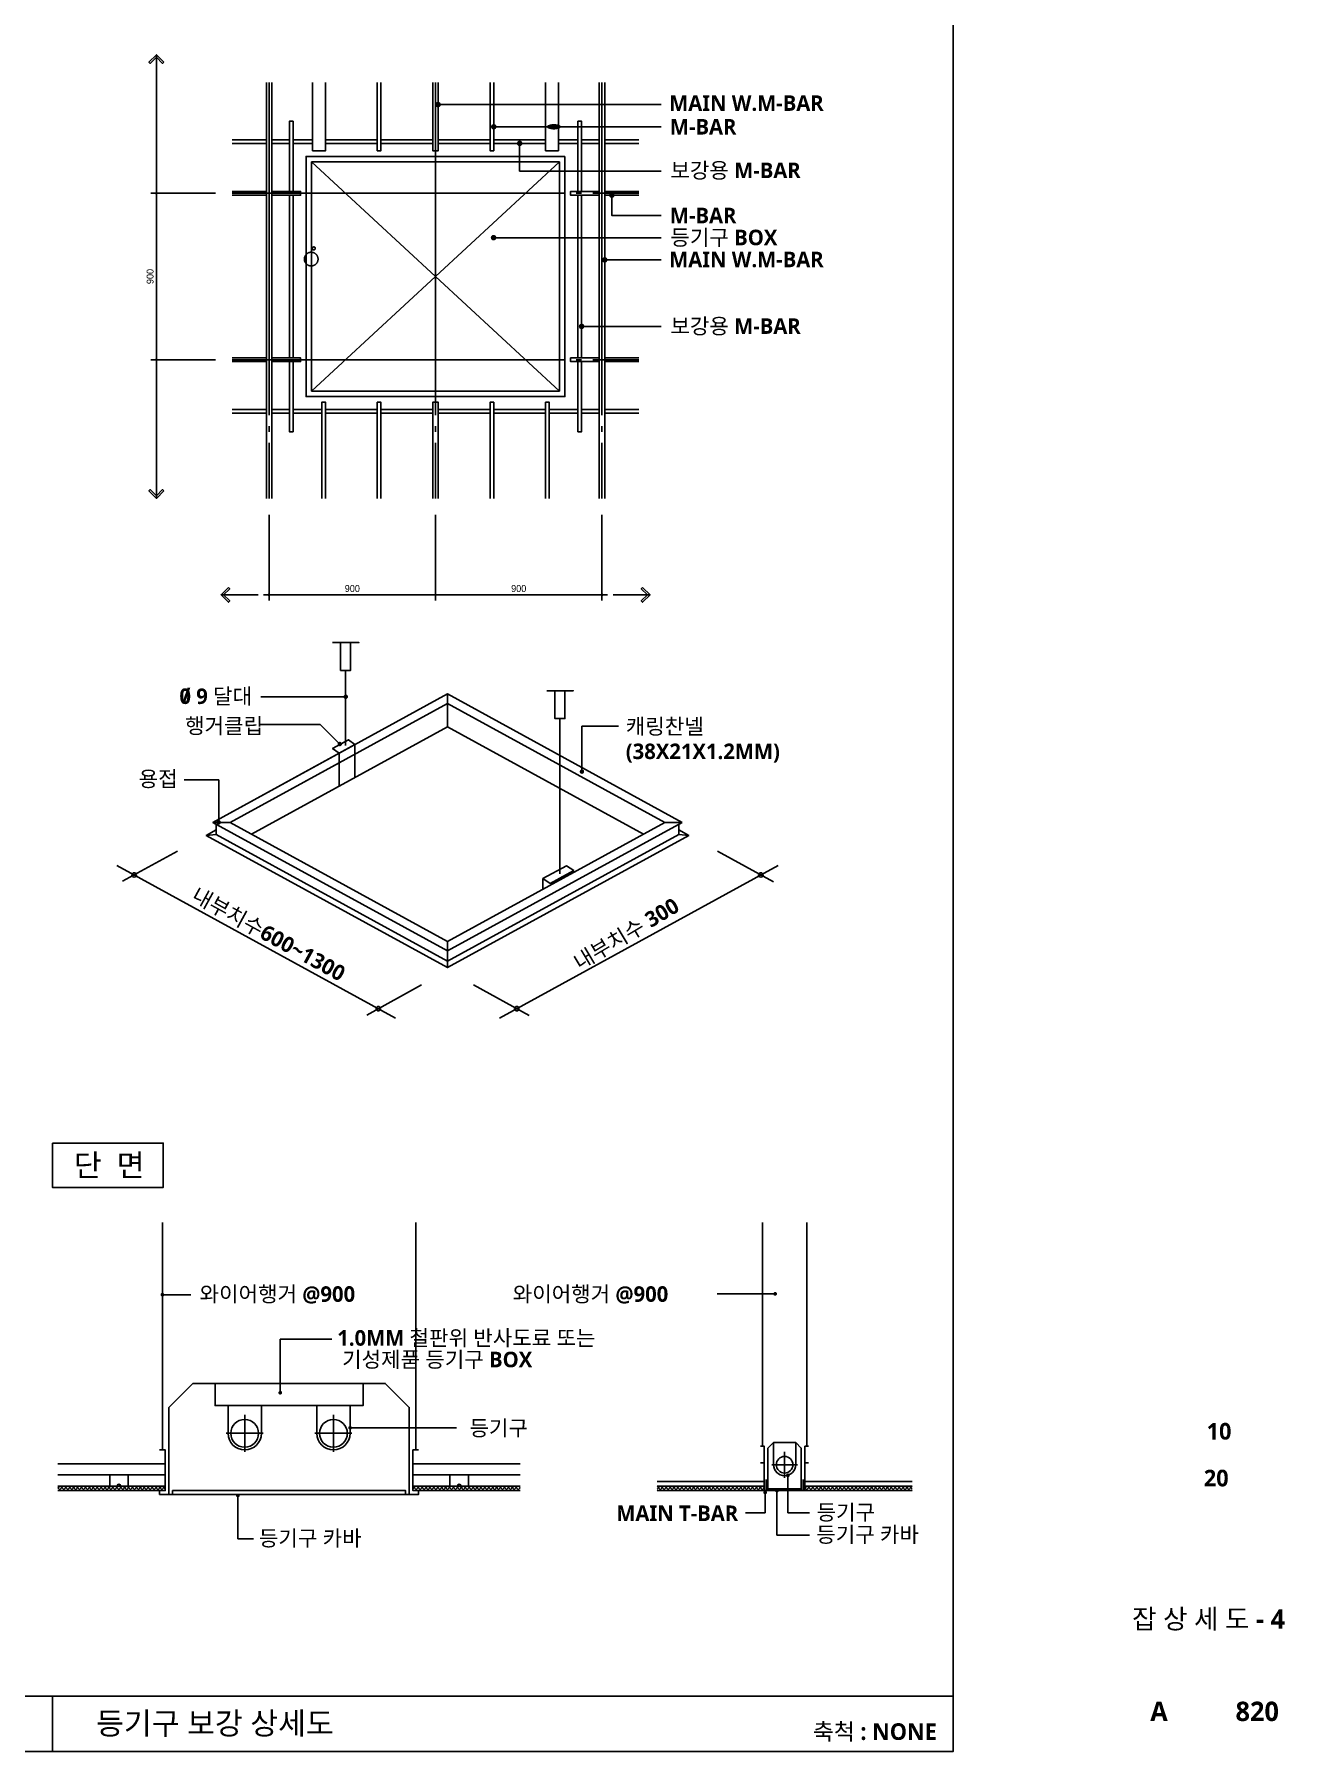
# Model space of a CAD drawing. Header units: millimetres. Extents: x 200 to 163856, y 0 to 163394.
# Drawn here: x 30839 to 33093, y 200 to 3297 of the extents above; entities that cross this region are included whole.
import ezdxf
from ezdxf.enums import TextEntityAlignment as Align

# ---------------------------------------------------------------- set-up
doc = ezdxf.new("R2010")
doc.units = ezdxf.units.MM
doc.header["$LTSCALE"] = 10
doc.linetypes.add('CENTER', pattern=[65, 60, -2, 1, -2])
doc.layers.get('DEFPOINTS').update_dxf_attribs({"color": 181})
for name, color, linetype in [('1CEN', 10, 'CENTER'), ('A-ANNO-GRA1', 7, 'Continuous'), ('A-ANNO-TEXT1', 7, 'Continuous'), ('A-ANNO-TITL', 7, 'Continuous'), ('A-ST-AXIS-DIM', 7, 'Continuous'), ('CENT', 1, 'CENTER'), ('ELE1', 2, 'Continuous'), ('HAT', 5, 'Continuous'), ('LEADER', 7, 'Continuous'), ('MISC', 6, 'Continuous'), ('SYM', 4, 'Continuous')]:
    doc.layers.add(name, color=color, linetype=linetype)
doc.styles.add('2020음성 1차', font='')
doc.styles.add('SH_진천_나눔', font='')
doc.styles.add('울릉도L', font='')
doc.styles.get('2020음성 1차').set_extended_font_data('NanumGothic', bold=True)
doc.styles.get('SH_진천_나눔').set_extended_font_data('NanumGothic', bold=True)
doc.styles.get('울릉도L').set_extended_font_data('HY울릉도L')
doc.dimstyles.new('NDIM-100', dxfattribs={"dimscale": 5, "dimtxt": 2.5, "dimasz": 1, "dimexe": 2, "dimexo": 2, "dimgap": 1, "dimtad": 1, "dimdec": 0, "dimtxsty": '울릉도L', "dimblk1": '_RXDOT', "dimblk2": '_RXDOT', "dimsah": 1, "dimcen": 0, "dimdle": 3, "dimclrd": 256, "dimclre": 256, "dimclrt": 3, "dimadec": 0, "dimazin": 0, "dimtfac": 1, "dimtdec": 0, "dimtix": 1, "dimtmove": 2, "dimatfit": 3, "dimfxl": 1, "dimtolj": 1, "dimtzin": 0, "dimarcsym": 0})

# ---------------------------------------------------------------- blocks, each defined once
blk = doc.blocks.new('_RXDOT')
at = {"color": 0, "linetype": 'ByBlock'}
blk.add_line((-1, 0), (2, 0), dxfattribs=at)
at = {"color": 0, "linetype": 'ByBlock', "const_width": 0.5}
blk.add_lwpolyline([(-0.25, 0, 1), (0.25, 0, 1)], format="xyb", close=True, dxfattribs=at)
blk = doc.blocks.new('*D7412')
at = {"layer": 'A-ST-AXIS-DIM', "lineweight": -2}
for p, q in [((31262, 2430), (31262, 2276)), ((31562, 2430), (31562, 2276)), ((31267, 2286), (31557, 2286))]:
    blk.add_line(p, q, dxfattribs=at)
at = {"layer": 'DEFPOINTS', "color": 0}
for p in [(31262, 2440), (31562, 2440), (31562, 2286)]:
    blk.add_point(p, dxfattribs=at)
at = {"layer": 'A-ST-AXIS-DIM', "linetype": 'ByBlock', "lineweight": -2, "xscale": 5, "yscale": 5, "zscale": 5, "rotation": 180}
blk.add_blockref('_RXDOT', (31262, 2286), dxfattribs=at)
at = {"layer": 'A-ST-AXIS-DIM', "linetype": 'ByBlock', "lineweight": -2, "xscale": 5, "yscale": 5, "zscale": 5}
blk.add_blockref('_RXDOT', (31562, 2286), dxfattribs=at)
at = {"layer": 'A-ST-AXIS-DIM', "color": 3, "insert": (31412, 2297.3), "char_height": 12.5, "attachment_point": 5, "style": '울릉도L'}
blk.add_mtext('\\A1;900', dxfattribs=at)
blk = doc.blocks.new('*D7413')
at = {"layer": 'A-ST-AXIS-DIM', "lineweight": -2}
for p, q in [((31562, 2430), (31562, 2276)), ((31862, 2430), (31862, 2276)), ((31567, 2286), (31857, 2286))]:
    blk.add_line(p, q, dxfattribs=at)
at = {"layer": 'DEFPOINTS', "color": 0}
for p in [(31562, 2440), (31862, 2440), (31862, 2286)]:
    blk.add_point(p, dxfattribs=at)
at = {"layer": 'A-ST-AXIS-DIM', "linetype": 'ByBlock', "lineweight": -2, "xscale": 5, "yscale": 5, "zscale": 5, "rotation": 180}
blk.add_blockref('_RXDOT', (31562, 2286), dxfattribs=at)
at = {"layer": 'A-ST-AXIS-DIM', "linetype": 'ByBlock', "lineweight": -2, "xscale": 5, "yscale": 5, "zscale": 5}
blk.add_blockref('_RXDOT', (31862, 2286), dxfattribs=at)
at = {"layer": 'A-ST-AXIS-DIM', "color": 3, "insert": (31712, 2297.3), "char_height": 12.5, "attachment_point": 5, "style": '울릉도L'}
blk.add_mtext('\\A1;900', dxfattribs=at)
blk = doc.blocks.new('*D7414')
at = {"layer": 'A-ST-AXIS-DIM', "lineweight": -2}
for p, q in [((31165.3, 3010), (31048.7, 3010)), ((31058.7, 2715), (31058.7, 3005)), ((31165.3, 2710), (31048.7, 2710))]:
    blk.add_line(p, q, dxfattribs=at)
at = {"layer": 'DEFPOINTS', "color": 0}
for p in [(31058.7, 3010), (31175.3, 3010), (31175.3, 2710)]:
    blk.add_point(p, dxfattribs=at)
at = {"layer": 'A-ST-AXIS-DIM', "linetype": 'ByBlock', "lineweight": -2, "xscale": 5, "yscale": 5, "zscale": 5}
for p, rotation in [((31058.7, 3010), 90), ((31058.7, 2710), 270)]:
    blk.add_blockref('_RXDOT', p, dxfattribs=dict(at, rotation=rotation))
at = {"layer": 'A-ST-AXIS-DIM', "color": 3, "insert": (31047.5, 2860), "char_height": 12.5, "attachment_point": 5, "rotation": 90, "style": '울릉도L'}
blk.add_mtext('\\A1;900', dxfattribs=at)
blk = doc.blocks.new('*X1966')
at = {"color": 0}
for p, q in [((424.1, 3245.4), (433.5, 3254.8)), ((429.7, 3229.8), (454.7, 3254.8)), ((461.3, 3229.8), (436.3, 3254.8)), ((450.9, 3229.8), (475.9, 3254.8)), ((482.5, 3229.8), (457.5, 3254.8)), ((472.1, 3229.8), (497.1, 3254.8)), ((503.7, 3229.8), (478.7, 3254.8)), ((493.3, 3229.8), (518.3, 3254.8)), ((524.9, 3229.8), (499.9, 3254.8)), ((514.5, 3229.8), (539.5, 3254.8)), ((546.1, 3229.8), (521.1, 3254.8)), ((535.7, 3229.8), (560.7, 3254.8)), ((567.3, 3229.8), (542.3, 3254.8)), ((557, 3229.8), (582, 3254.8)), ((588.6, 3229.8), (563.6, 3254.8)), ((578.2, 3229.8), (603.2, 3254.8)), ((609.8, 3229.8), (584.8, 3254.8)), ((599.4, 3229.8), (624.4, 3254.8)), ((631, 3229.8), (606, 3254.8)), ((620.6, 3229.8), (645.6, 3254.8)), ((652.2, 3229.8), (627.2, 3254.8)), ((641.8, 3229.8), (666.8, 3254.8)), ((673.4, 3229.8), (648.4, 3254.8)), ((663, 3229.8), (688, 3254.8)), ((694.6, 3229.8), (669.6, 3254.8)), ((684.2, 3229.8), (709.2, 3254.8)), ((715.8, 3229.8), (690.8, 3254.8)), ((705.5, 3229.8), (730.5, 3254.8)), ((737, 3229.8), (712, 3254.8)), ((726.7, 3229.8), (751.7, 3254.8)), ((758.3, 3229.8), (733.3, 3254.8)), ((747.9, 3229.8), (772.9, 3254.8)), ((779.5, 3229.8), (754.5, 3254.8)), ((769.1, 3229.8), (794.1, 3254.8)), ((800.7, 3229.8), (775.7, 3254.8)), ((790.3, 3229.8), (815.3, 3254.8)), ((821.9, 3229.8), (796.9, 3254.8)), ((811.5, 3229.8), (836.5, 3254.8)), ((843.1, 3229.8), (818.1, 3254.8)), ((832.7, 3229.8), (857.7, 3254.8)), ((864.3, 3229.8), (839.3, 3254.8)), ((853.9, 3229.8), (878.9, 3254.8)), ((885.5, 3229.8), (860.5, 3254.8)), ((875.2, 3229.8), (900.2, 3254.8)), ((906.8, 3229.8), (881.8, 3254.8)), ((896.4, 3229.8), (921.4, 3254.8)), ((928, 3229.8), (903, 3254.8)), ((917.6, 3229.8), (942.6, 3254.8)), ((949.2, 3229.8), (924.2, 3254.8)), ((938.8, 3229.8), (963.8, 3254.8)), ((970.4, 3229.8), (945.4, 3254.8)), ((960, 3229.8), (985, 3254.8)), ((991.6, 3229.8), (966.6, 3254.8)), ((981.2, 3229.8), (1004.1, 3252.7)), ((1004.1, 3238.5), (987.8, 3254.8)), ((440.1, 3229.8), (424.1, 3245.8)), ((1002.4, 3229.8), (1004.1, 3231.5))]:
    blk.add_line(p, q, dxfattribs=at)

msp = doc.modelspace()

# ---------------------------------------------------------------- linework, layer by layer
at = {"layer": '1CEN'}
for centre, radius in [((31342.55057, 2910.60314), 2.68328), ((31337.89285, 2891.40314), 12.35476)]:
    msp.add_circle(centre, radius, dxfattribs=at)
at = {"layer": 'A-ANNO-GRA1'}
for p, q in [((25400, 300), (32494.9654, 300)), ((30871.22405, 300), (30871.22405, 200))]:
    msp.add_line(p, q, dxfattribs=at)
at = {"layer": 'A-ANNO-TEXT1'}
msp.add_lwpolyline([(30871.22405, 1297.33333), (31071.22405, 1297.33333), (31071.22405, 1217.33333), (30871.22405, 1217.33333)], close=True, dxfattribs=at)
at = {"layer": 'CENT'}
for p, q in [((31262, 3210), (31262, 2460)), ((31562, 3210), (31562, 2460)), ((31862, 3210), (31862, 2460)), ((31195.33333, 3010), (31928.66667, 3010)), ((31195.33333, 2710), (31928.66667, 2710))]:
    msp.add_line(p, q, dxfattribs=at)
at = {"layer": 'DEFPOINTS'}
msp.add_lwpolyline([(25400, 200), (32494.9654, 200), (32494.9654, 5740), (25400, 5740)], close=True, dxfattribs=at)
at = {"layer": 'ELE1'}
for p, q in [((31195.33333, 3106.66667), (31257, 3106.66667)), ((31195.33333, 3100), (31257, 3100)), ((31267, 3106.66667), (31298.66667, 3106.66667)), ((31267, 3100), (31298.66667, 3100)), ((31305.33333, 3106.66667), (31340.33333, 3106.66667)), ((31305.33333, 3100), (31340.33333, 3100)), ((31363.66667, 3106.66667), (31457, 3106.66667)), ((31363.66667, 3100), (31457, 3100)), ((31463.66667, 3106.66667), (31557, 3106.66667)), ((31463.66667, 3100), (31557, 3100)), ((31660.33333, 3106.66667), (31567, 3106.66667)), ((31660.33333, 3100), (31567, 3100)), ((31760.33333, 3106.66667), (31667, 3106.66667)), ((31760.33333, 3100), (31667, 3100)), ((31818.66667, 3106.66667), (31783.66667, 3106.66667)), ((31818.66667, 3100), (31783.66667, 3100)), ((31857, 3106.66667), (31825.33333, 3106.66667)), ((31857, 3100), (31825.33333, 3100)), ((31928.66667, 3106.66667), (31867, 3106.66667)), ((31928.66667, 3100), (31867, 3100)), ((31195.33333, 3013.33333), (31257, 3013.33333)), ((31195.33333, 3006.66667), (31257, 3006.66667)), ((31298.66667, 3006.66667), (31298.66667, 2713.33333)), ((31305.33333, 3006.66667), (31305.33333, 2713.33333)), ((31818.66667, 3006.66667), (31818.66667, 2713.33333)), ((31825.33333, 3006.66667), (31825.33333, 2713.33333)), ((31928.66667, 3013.33333), (31867, 3013.33333)), ((31928.66667, 3006.66667), (31867, 3006.66667)), ((31195.33333, 2713.33333), (31257, 2713.33333)), ((31195.33333, 2706.66667), (31257, 2706.66667)), ((31928.66667, 2713.33333), (31867, 2713.33333)), ((31928.66667, 2706.66667), (31867, 2706.66667)), ((31195.33333, 2620), (31257, 2620)), ((31195.33333, 2613.33333), (31257, 2613.33333)), ((31267, 2620), (31298.66667, 2620)), ((31267, 2613.33333), (31298.66667, 2613.33333)), ((31305.33333, 2620), (31357, 2620)), ((31305.33333, 2613.33333), (31357, 2613.33333)), ((31363.66667, 2620), (31457, 2620)), ((31363.66667, 2613.33333), (31457, 2613.33333)), ((31463.66667, 2620), (31557, 2620)), ((31463.66667, 2613.33333), (31557, 2613.33333)), ((31660.33333, 2620), (31567, 2620)), ((31660.33333, 2613.33333), (31567, 2613.33333)), ((31760.33333, 2620), (31667, 2620)), ((31760.33333, 2613.33333), (31667, 2613.33333)), ((31818.66667, 2620), (31767, 2620)), ((31818.66667, 2613.33333), (31767, 2613.33333)), ((31857, 2620), (31825.33333, 2620)), ((31857, 2613.33333), (31825.33333, 2613.33333)), ((31928.66667, 2620), (31867, 2620)), ((31928.66667, 2613.33333), (31867, 2613.33333)), ((31399.98351, 2014.56738), (31399.98351, 2149.80002)), ((31786.11388, 1782.59485), (31786.11388, 2062.97882)), ((31388.15949, 2000.27963), (31160.83601, 1875.66709)), ((31388.15949, 1983.17375), (31192.04127, 1875.66709)), ((31192.04127, 1875.66709), (31160.83601, 1875.66709)), ((31975.18582, 1875.66709), (32006.39108, 1875.66709)), ((30881.33333, 719), (31074.66667, 719)), ((31714.66667, 719), (31521.33333, 719)), ((30881.33333, 699), (31074.66667, 699)), ((31714.66667, 699), (31521.33333, 699)), ((32154.66667, 687.33333), (31961.33333, 687.33333)), ((32228, 687.33333), (32421.33333, 687.33333)), ((30881.33333, 679), (31074.66667, 679)), ((30881.33333, 670.66667), (31074.66667, 670.66667)), ((31714.66667, 679), (31521.33333, 679)), ((31714.66667, 670.66667), (31521.33333, 670.66667)), ((32154.66667, 679), (31961.33333, 679)), ((32154.66667, 670.66667), (31961.33333, 670.66667)), ((32228, 679), (32421.33333, 679)), ((32228, 670.66667), (32421.33333, 670.66667))]:
    msp.add_line(p, q, dxfattribs=at)
for points in [[(31340.33333, 3210), (31340.33333, 3086.66667), (31363.66667, 3086.66667), (31363.66667, 3210)], [(31457, 3210), (31457, 3086.66667), (31463.66667, 3086.66667), (31463.66667, 3210)], [(31557, 3210), (31557, 3086.66667), (31567, 3086.66667), (31567, 3210)], [(31667, 3210), (31667, 3086.66667), (31660.33333, 3086.66667), (31660.33333, 3210)], [(31783.66667, 3210), (31783.66667, 3086.66667), (31760.33333, 3086.66667), (31760.33333, 3210)], [(31298.66667, 3013.33333), (31298.66667, 3140), (31305.33333, 3140), (31305.33333, 3013.33333)], [(31825.33333, 3013.33333), (31825.33333, 3140), (31818.66667, 3140), (31818.66667, 3013.33333)], [(31267, 3006.66667), (31318.66667, 3006.66667), (31318.66667, 3013.33333), (31267, 3013.33333)], [(31857, 3006.66667), (31805.33333, 3006.66667), (31805.33333, 3013.33333), (31857, 3013.33333)], [(31267, 2713.33333), (31318.66667, 2713.33333), (31318.66667, 2706.66667), (31267, 2706.66667)], [(31298.66667, 2706.66667), (31298.66667, 2580), (31305.33333, 2580), (31305.33333, 2706.66667)], [(31857, 2713.33333), (31805.33333, 2713.33333), (31805.33333, 2706.66667), (31857, 2706.66667)], [(31825.33333, 2706.66667), (31825.33333, 2580), (31818.66667, 2580), (31818.66667, 2706.66667)], [(31357, 2460), (31357, 2633.33333), (31363.66667, 2633.33333), (31363.66667, 2460)], [(31457, 2460), (31457, 2633.33333), (31463.66667, 2633.33333), (31463.66667, 2460)], [(31557, 2460), (31557, 2633.33333), (31567, 2633.33333), (31567, 2460)], [(31667, 2460), (31667, 2633.33333), (31660.33333, 2633.33333), (31660.33333, 2460)], [(31767, 2460), (31767, 2633.33333), (31760.33333, 2633.33333), (31760.33333, 2460)], [(31583.61354, 2107.42222), (31583.61354, 2090.31634), (31583.61354, 2048.15685)], [(31936.73125, 1854.58734), (31583.61354, 2048.15685), (31230.49584, 1854.58734)], [(31166.68831, 1862.01916), (31148.77074, 1852.19724), (31166.68831, 1853.82162), (31148.77074, 1852.19724), (31583.61354, 1613.82825), (31583.61354, 1625.27456), (31583.61354, 1613.82825), (32018.45635, 1852.19724), (32000.53878, 1853.82162), (32018.45635, 1852.19724), (32000.53878, 1862.01916)], [(32000.53878, 1872.45901), (32000.53878, 1853.82162), (31583.61354, 1625.27456), (31166.68831, 1853.82162), (31166.68831, 1872.45901)], [(31583.61354, 1661.01783), (31583.61354, 1643.91195), (31583.61354, 1625.27456)]]:
    msp.add_lwpolyline(points, dxfattribs=at)
for points in [[(32006.39108, 1875.66709), (31583.61354, 2107.42222), (31160.83601, 1875.66709), (31583.61354, 1643.91195)], [(31975.18582, 1875.66709), (31583.61354, 2090.31634), (31192.04127, 1875.66709), (31583.61354, 1661.01783)]]:
    msp.add_lwpolyline(points, close=True, dxfattribs=at)
at = {"layer": 'HAT'}
for p, q in [((31338.66667, 3066.66667), (31785.33333, 2653.33333)), ((31338.66667, 2653.33333), (31785.33333, 3066.66667)), ((31218, 740.66667), (31218, 807.33333)), ((31378, 740.66667), (31378, 807.33333)), ((31251.33333, 774), (31184.66667, 774)), ((31344.66667, 774), (31411.33333, 774)), ((32168, 717.33333), (32214.66667, 717.33333)), ((32191.33333, 694), (32191.33333, 740.66667))]:
    msp.add_line(p, q, dxfattribs=at)
for points in [[(31376.43747, 2199.93885), (31390.98351, 2199.93885), (31390.98351, 2149.80002), (31408.98351, 2149.80002), (31408.98351, 2199.93885), (31424.03115, 2199.93885), (31376.43747, 2199.93885)], [(31762.56784, 2113.11766), (31777.11388, 2113.11766), (31777.11388, 2062.97882), (31795.11388, 2062.97882), (31795.11388, 2113.11766), (31810.16151, 2113.11766), (31762.56784, 2113.11766)], [(31164.66667, 864), (31164.66667, 824), (31298, 824)], [(31431.33333, 864), (31431.33333, 824), (31298, 824)], [(32158, 690.66667), (32158, 670.66667), (32161.66667, 670.66667), (32161.66667, 674), (32221, 674), (32221, 670.66667), (32161.66667, 670.66667), (32221, 670.66667), (32224.66667, 670.66667), (32224.66667, 690.66667)], [(31298, 670.66667), (31088, 670.66667), (31088, 664), (31081.33333, 664), (31298, 664)], [(31298, 670.66667), (31508, 670.66667), (31508, 664), (31514.66667, 664), (31298, 664)]]:
    msp.add_lwpolyline(points, dxfattribs=at)
for points in [[(31188, 824), (31188, 774, 1), (31248, 774), (31248, 824)], [(31408, 824), (31408, 774, -1), (31348, 774), (31348, 824)], [(32211.33333, 757.33333), (32211.33333, 717.33333, -1), (32171.33333, 717.33333), (32171.33333, 757.33333)]]:
    msp.add_lwpolyline(points, format="xyb", dxfattribs=at)
for centre, radius in [((31218, 774), 25), ((31378, 774), 25), ((32191.33333, 717.33333), 15)]:
    msp.add_circle(centre, radius, dxfattribs=at)
at = {"layer": 'LEADER'}
for p, q in [((31058.70985, 3010), (31058.70985, 3260)), ((31566.68095, 3170), (31968.66667, 3170)), ((31666.68095, 3130), (31968.66667, 3130)), ((31666.68095, 2930), (31968.66667, 2930)), ((31867, 2890), (31968.66667, 2890)), ((31825.33333, 2770), (31968.66667, 2770)), ((31058.70985, 2710), (31058.70985, 2460)), ((31175.33333, 2286.01027), (31242, 2286.01027)), ((31948.66667, 2286.01027), (31882, 2286.01027)), ((31400.1916, 2102.19724), (31247.15043, 2102.19724)), ((31354.29133, 2052.19724), (31245.88103, 2052.19724)), ((31389.50212, 2016.98645), (31354.29133, 2052.19724)), ((31825.96002, 2049.27663), (31825.96002, 1967.19252)), ((31825.96002, 2049.27663), (31891.83433, 2049.27663)), ((31171.27319, 1952.19724), (31108.92958, 1952.19724)), ((31171.27319, 1875.66709), (31171.27319, 1952.19724)), ((31489.95909, 1522.6181), (30987.54354, 1798.02863)), ((31096.76196, 1823.68744), (30997.97986, 1769.53779)), ((31677.268, 1522.6181), (32179.68355, 1798.02863)), ((32070.46513, 1823.68744), (32171.07224, 1768.53736)), ((31437.98488, 1528.33901), (31536.76698, 1582.48867)), ((31731.06722, 1527.33859), (31630.4601, 1582.48867)), ((31068.97159, 1024), (31120.9987, 1024)), ((32174.96454, 1025.46748), (32069.93873, 1025.46748)), ((31282.05732, 847.22161), (31282.05732, 944)), ((31282.05732, 944), (31374.82479, 944)), ((31408, 784), (31600.08921, 784)), ((32197.2722, 698.23543), (32197.2722, 630.66667)), ((31205.84276, 662.31079), (31205.84276, 584)), ((32156.33967, 667.3682), (32156.33967, 630.66667)), ((32177.4157, 670.66667), (32177.4157, 590.66667)), ((32156.33967, 630.66667), (32120.82791, 630.66667)), ((32197.2722, 630.66667), (32235.98809, 630.66667)), ((32177.4157, 590.66667), (32235.98809, 590.66667)), ((31205.84276, 584), (31233.89901, 584))]:
    msp.add_line(p, q, dxfattribs=at)
for points in [[(31072.04319, 3246.66667), (31058.70985, 3260), (31045.37652, 3246.66667), (31047.73354, 3244.30964), (31058.70985, 3255.28595), (31069.68616, 3244.30964)], [(31072.04319, 2473.33333), (31058.70985, 2460), (31045.37652, 2473.33333), (31047.73354, 2475.69036), (31058.70985, 2464.71405), (31069.68616, 2475.69036)], [(31188.66667, 2299.3436), (31175.33333, 2286.01027), (31188.66667, 2272.67694), (31191.02369, 2275.03396), (31180.04738, 2286.01027), (31191.02369, 2296.98658)], [(31935.33333, 2299.3436), (31948.66667, 2286.01027), (31935.33333, 2272.67694), (31932.97631, 2275.03396), (31943.95262, 2286.01027), (31932.97631, 2296.98658)]]:
    msp.add_lwpolyline(points, close=True, dxfattribs=at)
for points, const_width in [([(31564.18095, 3170, 1), (31569.18095, 3170, 1)], 5), ([(31664.5, 3130, 1), (31669.5, 3130, 1)], 5), ([(31764.5, 3130, 0.2307692308), (31786.16667, 3130, 0.2307692308)], 5), ([(31711.16667, 3100, 1), (31716.16667, 3100, 1)], 5), ([(31877.42161, 3006.66667, 1), (31882.42161, 3006.66667, 1)], 5), ([(31664.18095, 2930, 1), (31669.18095, 2930, 1)], 5), ([(31864.5, 2890, 1), (31869.5, 2890, 1)], 5), ([(31822.83333, 2770, 1), (31827.83333, 2770, 1)], 5), ([(31398.1916, 2102.19724, 1), (31402.1916, 2102.19724, 1)], 4), ([(31387.50212, 2016.98645, 1), (31391.50212, 2016.98645, 1)], 4), ([(31823.96002, 1967.19252, 1), (31827.96002, 1967.19252, 1)], 4), ([(31169.27319, 1875.66709, 1), (31173.27319, 1875.66709, 1)], 4), ([(31068, 1024, 1), (31071.33333, 1024, 1)], 3.33333), ([(32172.60279, 1025.46748, 1), (32175.93613, 1025.46748, 1)], 3.33333), ([(31280.39065, 847.22161, 1), (31283.72398, 847.22161, 1)], 3.33333), ([(31406.33333, 784, 1), (31409.66667, 784, 1)], 3.33333), ([(32195.60554, 698.23543, 1), (32198.93887, 698.23543, 1)], 3.33333), ([(31204.0266, 661.76004, 1), (31207.35993, 661.76004, 1)], 3.33333), ([(32154.673, 667.3682, 1), (32158.00633, 667.3682, 1)], 3.33333), ([(32175.74904, 670.66667, 1), (32179.08237, 670.66667, 1)], 3.33333)]:
    msp.add_lwpolyline(points, format="xyb", close=True, dxfattribs=dict(at, const_width=const_width))
for points in [[(31713.66667, 3100), (31713.66667, 3050), (31968.66667, 3050)], [(31879.92161, 3006.66667), (31879.92161, 2970), (31968.66667, 2970)]]:
    msp.add_lwpolyline(points, dxfattribs=at)
for centre in [(31018.7488, 1780.92275), (32148.47829, 1780.92275), (31458.75382, 1539.72398), (31708.47327, 1539.72398)]:
    msp.add_circle(centre, 4, dxfattribs=at)
at = {"layer": 'MISC'}
for points in [[(31388.15949, 1941.01426), (31388.15949, 2000.27963), (31376.40932, 2008.85018), (31405.0624, 2024.55701), (31416.81256, 2015.98646), (31388.15949, 2000.27963), (31416.81256, 2015.98646), (31416.81256, 1956.7211)], [(31755.36076, 1755.16498), (31755.36076, 1774.26231), (31797.8394, 1797.31846), (31811.27442, 1788.77137), (31797.8394, 1781.47924), (31797.8394, 1778.45061), (31797.8394, 1781.47924), (31768.79578, 1765.71522), (31755.36076, 1774.26231)]]:
    msp.add_lwpolyline(points, dxfattribs=at)
at = {"layer": 'SYM'}
for p, q in [((31257, 3210), (31257, 2460)), ((31267, 3210), (31267, 2460)), ((31857, 3210), (31857, 2460)), ((31867, 3210), (31867, 2460)), ((31069.66667, 744), (31069.66667, 1154)), ((31526.33333, 744), (31526.33333, 1154)), ((32151.33333, 750.66667), (32151.33333, 1154)), ((32231.33333, 750.66667), (32231.33333, 1154)), ((32154.66667, 720.66667), (32148, 720.66667)), ((32228, 720.66667), (32234.66667, 720.66667))]:
    msp.add_line(p, q, dxfattribs=at)
for points in [[(31795.33333, 3076.66667), (31328.66667, 3076.66667), (31328.66667, 2643.33333), (31795.33333, 2643.33333)], [(31785.33333, 3066.66667), (31338.66667, 3066.66667), (31338.66667, 2653.33333), (31785.33333, 2653.33333)]]:
    msp.add_lwpolyline(points, close=True, dxfattribs=at)
for points in [[(31064.66667, 744), (31074.66667, 744), (31074.66667, 670.66667), (31064.66667, 670.66667), (31064.66667, 664), (31081.33333, 664), (31081.33333, 820.66667), (31124.66667, 864), (31298, 864)], [(31531.33333, 744), (31521.33333, 744), (31521.33333, 670.66667), (31531.33333, 670.66667), (31531.33333, 664), (31514.66667, 664), (31514.66667, 820.66667), (31471.33333, 864), (31298, 864)], [(32148, 750.66667), (32154.66667, 750.66667), (32154.66667, 670.66667), (32161.33333, 670.66667), (32161.33333, 747.33333), (32171.33333, 757.33333), (32211.33333, 757.33333), (32221.33333, 747.33333), (32221.33333, 670.66667), (32228, 670.66667), (32228, 750.66667), (32234.66667, 750.66667)]]:
    msp.add_lwpolyline(points, dxfattribs=at)
for points in [[(30991.33333, 699), (30974.66667, 699), (30974.66667, 679), (30988, 679, -1), (30994.66667, 679), (31008, 679), (31008, 699)], [(31604.66667, 699), (31621.33333, 699), (31621.33333, 679), (31608, 679, 1), (31601.33333, 679), (31588, 679), (31588, 699)]]:
    msp.add_lwpolyline(points, format="xyb", close=True, dxfattribs=at)

# ---------------------------------------------------------------- block references
at = {"layer": 'HAT'}
for p, xscale, yscale, zscale in [((30739.9697, -405.94109), 0.3333333333721384, 0.3333333333721384, 0.3333333333721384), ((31856.0303, -405.94109), -0.3333333333721384, 0.3333333333430346, 0.3333333333333334), ((32296.0303, -405.94109), -0.3333333333721384, 0.3333333333430346, 0.3333333333333334), ((32086.63636, -405.94109), 0.3333333333721384, 0.3333333333721384, 0.3333333333721384)]:
    msp.add_blockref('*X1966', p, dxfattribs=dict(at, xscale=xscale, yscale=yscale, zscale=zscale))

# ---------------------------------------------------------------- texts
at = {"layer": 'A-ANNO-TEXT1', "style": '2020음성 1차'}
for s, p in [('MAIN W.M-BAR', (31983.23968, 3158.70944)), ('M-BAR', (31984.46229, 3116.04026)), ('보강용 M-BAR', (31985.46474, 3037.42358)), ('M-BAR', (31984.46229, 2956.04026)), ('등기구 BOX', (31985.46474, 2916.37992)), ('MAIN W.M-BAR', (31983.23968, 2876.75304)), ('보강용 M-BAR', (31985.46474, 2756.593)), ('0 9 달대 ', (31100.29946, 2089.17533)), ('/', (31104.88193, 2090.32036)), ('행거클립', (31110.47993, 2035.82718)), ('캐링찬넬', (31905.06862, 2034.81712)), ('(38X21X1.2MM)', (31905.06862, 1989.81712)), ('용접', (31026.83076, 1940.12145)), ('와이어행거 @900', (31136.66536, 1011.19855)), ('와이어행거 @900', (31701.15027, 1011.19855)), ('1.0MM 철판위 반사도료 또는 ', (31384.82479, 932.05322)), ('기성제품 등기구 BOX', (31393.52776, 893.14006)), ('등기구 ', (31623.20339, 769.51824)), ('MAIN T-BAR', (31888.0145, 615.93034)), ('등기구 ', (32249.03179, 617.63294)), ('등기구 카바 ', (31243.56567, 570.86436)), ('등기구 카바 ', (32248.32143, 577.43192))]:
    msp.add_text(s, height=28, dxfattribs=at).set_placement(p)
for s, rotation, p in [('내부치수600~1300', 331.21313757, (31119.75775, 1736.08828)), ('내부치수 300', 30.83048135, (31821.59655, 1608.1874))]:
    msp.add_text(s, height=28, rotation=rotation, dxfattribs=at).set_placement(p)
msp.add_text('단  면', height=40, dxfattribs=at).set_placement((30973.65821, 1257.33333), align=Align.MIDDLE_CENTER)
at = {"layer": 'A-ANNO-TEXT1', "linetype": 'Continuous', "style": '2020음성 1차'}
for s, height, p in [('등기구 보강 상세도', 40, (30949.99614, 231.02228)), ('축척 : NONE', 30, (32242.36889, 221.12645))]:
    msp.add_text(s, height=height, dxfattribs=at).set_placement(p)
at = {"layer": 'A-ANNO-TITL', "style": 'SH_진천_나눔'}
for s, height, p in [('10', 30, (32974.51731, 777.77977)), ('20 ', 30, (32974.51731, 693.33932)), ('잡 상 세 도 - 4', 35, (32955.67511, 439.72596)), ('A', 35, (32866.2525, 272.70944)), ('820', 35, (33043.36116, 272.70944))]:
    msp.add_text(s, height=height, dxfattribs=at).set_placement(p, align=Align.MIDDLE)

# ---------------------------------------------------------------- dimensions: what is measured, and where the dimension line sits
at = {"layer": 'A-ST-AXIS-DIM'}
dim = msp.add_linear_dim(base=(31058.70985, 3010), p1=(31175.33333, 2710), p2=(31175.33333, 3010), angle=90, text='900', dimstyle='NDIM-100', dxfattribs=at)
dim.commit()
dim.dimension.update_dxf_attribs({"geometry": '*D7414', "text_midpoint": (31047.45985, 2860)})
for base, p1, p2, picture, middle in [((31562, 2286.01027), (31262, 2440), (31562, 2440), '*D7412', (31412, 2297.26027)), ((31862, 2286.01027), (31562, 2440), (31862, 2440), '*D7413', (31712, 2297.26027))]:
    dim = msp.add_linear_dim(base=base, p1=p1, p2=p2, text='900', dimstyle='NDIM-100', dxfattribs=at)
    dim.commit()
    dim.dimension.update_dxf_attribs({"geometry": picture, "text_midpoint": middle})

doc.saveas('drawing.dxf')
